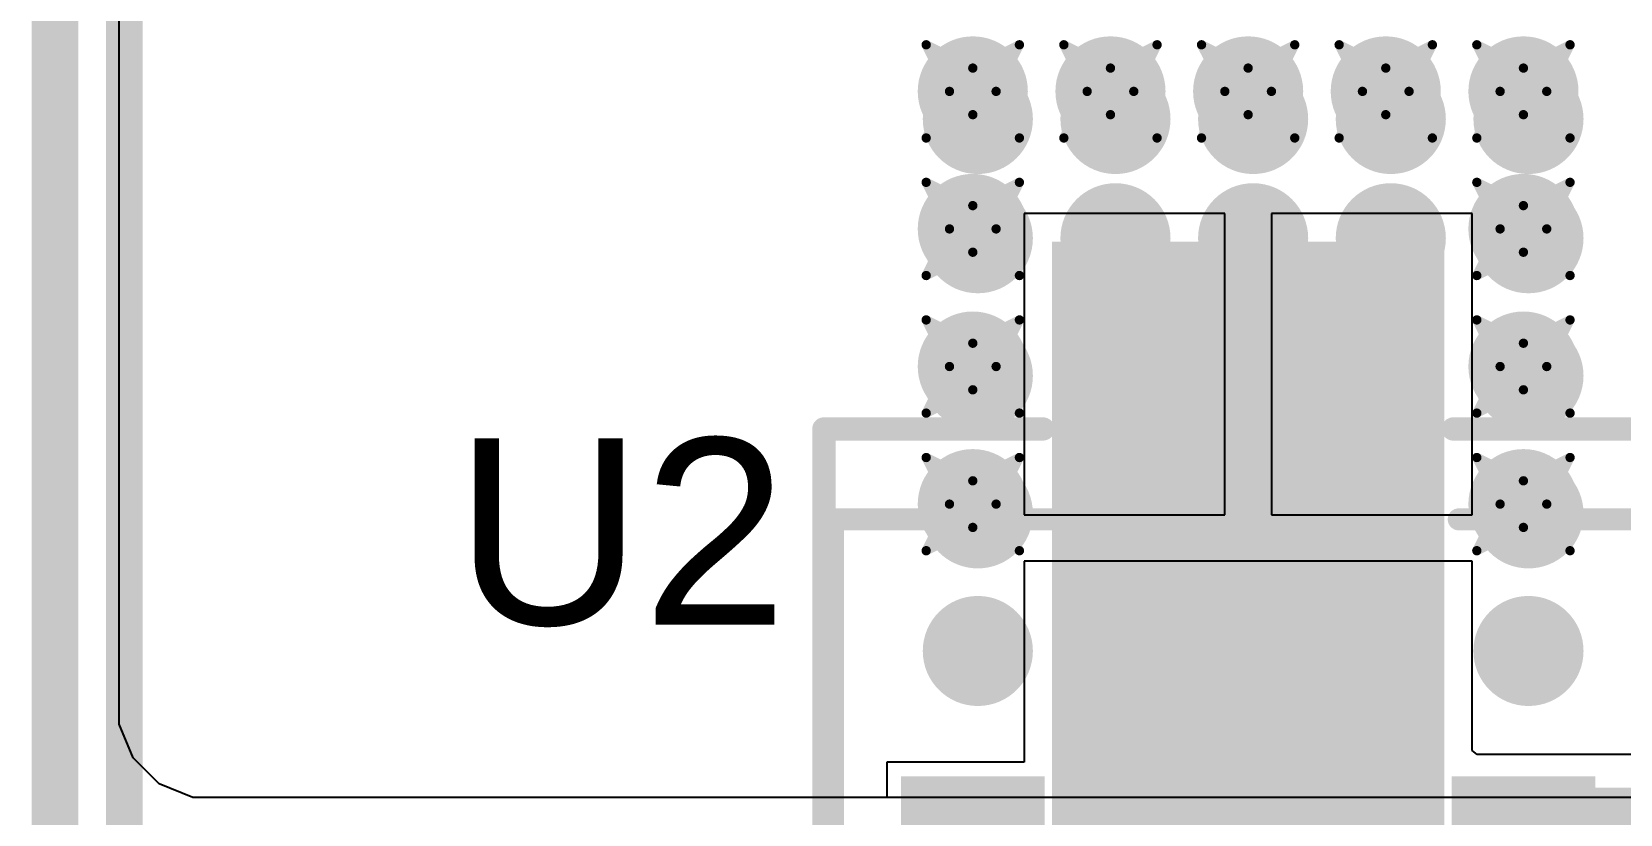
# Model space of a CAD drawing. Header units: inches. Extents: x 0 to 12.4, y -0.6 to 2.2.
# Drawn here: x -0.005 to 0.3357, y 1.4853 to 1.6532 of the extents above; entities that cross this region are included whole.
import ezdxf

# ---------------------------------------------------------------- set-up
doc = ezdxf.new("R2010")
doc.units = ezdxf.units.IN
doc.header["$MEASUREMENT"] = 0
for name, color, linetype in [('Board_Outline', 216, 'Continuous'), ('Bottom Layer', 5, 'Continuous'), ('Dimension', 6, 'Continuous'), ('Drill Drawing', 1, 'Continuous'), ('Mechanical 4', 56, 'Continuous'), ('Top Layer', 1, 'Continuous'), ('Top Overlay', 2, 'Continuous'), ('Top Paste', 8, 'Continuous'), ('Top Solder', 216, 'Continuous'), ('Via Holes', 16, 'Continuous')]:
    doc.layers.add(name, color=color, linetype=linetype)
doc.styles.add('Arial', font='', dxfattribs={"height": 0.2})
doc.styles.get('Arial').set_extended_font_data('Arial')

# ---------------------------------------------------------------- blocks, each defined once
blk = doc.blocks.new('SOT_89_3_16')
at = {"layer": 'Top Layer'}
for points in [[(-0.03805, 0.10423), (0.03805, 0.10423), (0.03805, -0.01506), (-0.03805, -0.01506)], [(-0.07047, -0.01053), (-0.04764, -0.01053), (-0.04764, -0.07864), (-0.07047, -0.07864)], [(-0.01142, -0.01053), (0.01142, -0.01053), (0.01142, -0.07864), (-0.01142, -0.07864)], [(0.04764, -0.01053), (0.07047, -0.01053), (0.07047, -0.07864), (0.04764, -0.07864)]]:
    blk.add_hatch(color=1, dxfattribs=at).paths.add_polyline_path(points)
at = {"layer": 'Top Paste'}
for points in [[(-0.03805, 0.10423), (0.03805, 0.10423), (0.03805, -0.01506), (-0.03805, -0.01506)], [(-0.07047, -0.01053), (-0.04764, -0.01053), (-0.04764, -0.07864), (-0.07047, -0.07864)], [(-0.01142, -0.01053), (0.01142, -0.01053), (0.01142, -0.07864), (-0.01142, -0.07864)], [(0.04764, -0.01053), (0.07047, -0.01053), (0.07047, -0.07864), (0.04764, -0.07864)]]:
    blk.add_hatch(color=8, dxfattribs=at).paths.add_polyline_path(points)
at = {"layer": 'Top Solder'}
for points in [[(-0.04205, 0.10823), (0.04205, 0.10823), (0.04205, -0.01906), (-0.04205, -0.01906)], [(-0.07447, -0.00653), (-0.04364, -0.00653), (-0.04364, -0.08264), (-0.07447, -0.08264)], [(-0.01542, -0.00653), (0.01542, -0.00653), (0.01542, -0.08264), (-0.01542, -0.08264)], [(0.04364, -0.00653), (0.07447, -0.00653), (0.07447, -0.08264), (0.04364, -0.08264)]]:
    blk.add_hatch(color=216, dxfattribs=at).paths.add_polyline_path(points)
at = {"layer": 'Top Overlay'}
for points in [[(-0.091, 0.068, 0.005, 0.005, 0), (-0.044, 0.068, 0.005, 0.005, 0)], [(-0.091, -0.035, 0.005, 0.005, 0), (-0.091, 0.068, 0.005, 0.005, 0)], [(0.044, 0.068, 0.005, 0.005, 0), (0.091, 0.068, 0.005, 0.005, 0)], [(0.091, -0.035, 0.005, 0.005, 0), (0.091, 0.068, 0.005, 0.005, 0)], [(-0.082, -0.04, 0.005, 0.005, 0), (-0.077, -0.045, 0.005, 0.005, 0)], [(-0.082, -0.05, 0.005, 0.005, 0), (-0.082, -0.04, 0.005, 0.005, 0)], [(-0.082, -0.05, 0.005, 0.005, 0), (-0.077, -0.045, 0.005, 0.005, 0)]]:
    blk.add_lwpolyline(points, format="xyseb", dxfattribs=at)
for points in [[(-0.09225, 0.068, 0.0025, 0.0025, 1), (-0.08975, 0.068, 0.0025, 0.0025, 1)], [(-0.09225, 0.068, 0.0025, 0.0025, 1), (-0.08975, 0.068, 0.0025, 0.0025, 1)], [(-0.04525, 0.068, 0.0025, 0.0025, 1), (-0.04275, 0.068, 0.0025, 0.0025, 1)], [(0.04275, 0.068, 0.0025, 0.0025, 1), (0.04525, 0.068, 0.0025, 0.0025, 1)], [(0.08975, 0.068, 0.0025, 0.0025, 1), (0.09225, 0.068, 0.0025, 0.0025, 1)], [(0.08975, 0.068, 0.0025, 0.0025, 1), (0.09225, 0.068, 0.0025, 0.0025, 1)], [(-0.09225, -0.035, 0.0025, 0.0025, 1), (-0.08975, -0.035, 0.0025, 0.0025, 1)], [(0.08975, -0.035, 0.0025, 0.0025, 1), (0.09225, -0.035, 0.0025, 0.0025, 1)], [(-0.08325, -0.04, 0.0025, 0.0025, 1), (-0.08075, -0.04, 0.0025, 0.0025, 1)], [(-0.08325, -0.04, 0.0025, 0.0025, 1), (-0.08075, -0.04, 0.0025, 0.0025, 1)], [(-0.07825, -0.045, 0.0025, 0.0025, 1), (-0.07575, -0.045, 0.0025, 0.0025, 1)], [(-0.07825, -0.045, 0.0025, 0.0025, 1), (-0.07575, -0.045, 0.0025, 0.0025, 1)], [(-0.08325, -0.05, 0.0025, 0.0025, 1), (-0.08075, -0.05, 0.0025, 0.0025, 1)], [(-0.08325, -0.05, 0.0025, 0.0025, 1), (-0.08075, -0.05, 0.0025, 0.0025, 1)]]:
    blk.add_lwpolyline(points, format="xyseb", close=True, dxfattribs=at)

msp = doc.modelspace()

# ---------------------------------------------------------------- hatches: boundary and pattern name
at = {"layer": 'Bottom Layer'}
h = msp.add_hatch(color=5, dxfattribs=at)
edge = h.paths.add_edge_path()
edge.add_arc((0.19685, 1.64045), 0.01181, 0, 360)
h = msp.add_hatch(color=5, dxfattribs=at)
edge = h.paths.add_edge_path()
edge.add_arc((0.22638, 1.64045), 0.01181, 0, 360)
h = msp.add_hatch(color=5, dxfattribs=at)
edge = h.paths.add_edge_path()
edge.add_arc((0.25591, 1.64045), 0.01181, 0, 360)
h = msp.add_hatch(color=5, dxfattribs=at)
edge = h.paths.add_edge_path()
edge.add_arc((0.28543, 1.64045), 0.01181, 0, 360)
h = msp.add_hatch(color=5, dxfattribs=at)
edge = h.paths.add_edge_path()
edge.add_arc((0.31496, 1.64045), 0.01181, 0, 360)
h = msp.add_hatch(color=5, dxfattribs=at)
edge = h.paths.add_edge_path()
edge.add_arc((0.19685, 1.61093), 0.01181, 0, 360)
h = msp.add_hatch(color=5, dxfattribs=at)
edge = h.paths.add_edge_path()
edge.add_arc((0.31496, 1.61093), 0.01181, 0, 360)
h = msp.add_hatch(color=5, dxfattribs=at)
edge = h.paths.add_edge_path()
edge.add_arc((0.19685, 1.5814), 0.01181, 0, 360)
h = msp.add_hatch(color=5, dxfattribs=at)
edge = h.paths.add_edge_path()
edge.add_arc((0.31496, 1.5814), 0.01181, 0, 360)
h = msp.add_hatch(color=5, dxfattribs=at)
edge = h.paths.add_edge_path()
edge.add_arc((0.19685, 1.55187), 0.01181, 0, 360)
h = msp.add_hatch(color=5, dxfattribs=at)
edge = h.paths.add_edge_path()
edge.add_arc((0.31496, 1.55187), 0.01181, 0, 360)
at = {"layer": 'Dimension'}
h = msp.add_hatch(color=6, dxfattribs=at)
edge = h.paths.add_edge_path()
edge.add_arc((0.19793, 1.63452), 0.01181, 0, 360)
h = msp.add_hatch(color=6, dxfattribs=at)
edge = h.paths.add_edge_path()
edge.add_arc((0.22745, 1.63452), 0.01181, 0, 360)
h = msp.add_hatch(color=6, dxfattribs=at)
edge = h.paths.add_edge_path()
edge.add_arc((0.25698, 1.63452), 0.01181, 0, 360)
h = msp.add_hatch(color=6, dxfattribs=at)
edge = h.paths.add_edge_path()
edge.add_arc((0.28651, 1.63452), 0.01181, 0, 360)
h = msp.add_hatch(color=6, dxfattribs=at)
edge = h.paths.add_edge_path()
edge.add_arc((0.31604, 1.63452), 0.01181, 0, 360)
h = msp.add_hatch(color=6, dxfattribs=at)
edge = h.paths.add_edge_path()
edge.add_arc((0.19793, 1.60893), 0.01181, 0, 360)
h = msp.add_hatch(color=6, dxfattribs=at)
edge = h.paths.add_edge_path()
edge.add_arc((0.22745, 1.60893), 0.01181, 0, 360)
h = msp.add_hatch(color=6, dxfattribs=at)
edge = h.paths.add_edge_path()
edge.add_arc((0.25698, 1.60893), 0.01181, 0, 360)
h = msp.add_hatch(color=6, dxfattribs=at)
edge = h.paths.add_edge_path()
edge.add_arc((0.28651, 1.60893), 0.01181, 0, 360)
h = msp.add_hatch(color=6, dxfattribs=at)
edge = h.paths.add_edge_path()
edge.add_arc((0.31604, 1.60893), 0.01181, 0, 360)
h = msp.add_hatch(color=6, dxfattribs=at)
edge = h.paths.add_edge_path()
edge.add_arc((0.19793, 1.57941), 0.01181, 0, 360)
h = msp.add_hatch(color=6, dxfattribs=at)
edge = h.paths.add_edge_path()
edge.add_arc((0.31604, 1.57941), 0.01181, 0, 360)
h = msp.add_hatch(color=6, dxfattribs=at)
edge = h.paths.add_edge_path()
edge.add_arc((0.19793, 1.54988), 0.01181, 0, 360)
h = msp.add_hatch(color=6, dxfattribs=at)
edge = h.paths.add_edge_path()
edge.add_arc((0.31604, 1.54988), 0.01181, 0, 360)
h = msp.add_hatch(color=6, dxfattribs=at)
edge = h.paths.add_edge_path()
edge.add_arc((0.19793, 1.52035), 0.01181, 0, 360)
h = msp.add_hatch(color=6, dxfattribs=at)
edge = h.paths.add_edge_path()
edge.add_arc((0.31604, 1.52035), 0.01181, 0, 360)
at = {"layer": 'Top Layer'}
h = msp.add_hatch(color=1, dxfattribs=at)
edge = h.paths.add_edge_path()
edge.add_arc((0.19685, 1.64045), 0.01181, 0, 360)
h = msp.add_hatch(color=1, dxfattribs=at)
edge = h.paths.add_edge_path()
edge.add_arc((0.22638, 1.64045), 0.01181, 0, 360)
h = msp.add_hatch(color=1, dxfattribs=at)
edge = h.paths.add_edge_path()
edge.add_arc((0.25591, 1.64045), 0.01181, 0, 360)
h = msp.add_hatch(color=1, dxfattribs=at)
edge = h.paths.add_edge_path()
edge.add_arc((0.28543, 1.64045), 0.01181, 0, 360)
h = msp.add_hatch(color=1, dxfattribs=at)
edge = h.paths.add_edge_path()
edge.add_arc((0.31496, 1.64045), 0.01181, 0, 360)
h = msp.add_hatch(color=1, dxfattribs=at)
edge = h.paths.add_edge_path()
edge.add_arc((0.19685, 1.61093), 0.01181, 0, 360)
h = msp.add_hatch(color=1, dxfattribs=at)
edge = h.paths.add_edge_path()
edge.add_arc((0.31496, 1.61093), 0.01181, 0, 360)
h = msp.add_hatch(color=1, dxfattribs=at)
edge = h.paths.add_edge_path()
edge.add_arc((0.19685, 1.5814), 0.01181, 0, 360)
h = msp.add_hatch(color=1, dxfattribs=at)
edge = h.paths.add_edge_path()
edge.add_arc((0.31496, 1.5814), 0.01181, 0, 360)
h = msp.add_hatch(color=1, dxfattribs=at)
edge = h.paths.add_edge_path()
edge.add_arc((0.19685, 1.55187), 0.01181, 0, 360)
h = msp.add_hatch(color=1, dxfattribs=at)
edge = h.paths.add_edge_path()
edge.add_arc((0.31496, 1.55187), 0.01181, 0, 360)
for points in [[(0.305, 1.432), (0.716, 1.432), (0.716, 1.491), (0.305, 1.491)], [(0.305, 1.303), (0.374, 1.303), (0.374, 1.491), (0.305, 1.491)]]:
    msp.add_hatch(color=1, dxfattribs=at).paths.add_polyline_path(points)
at = {"layer": 'Via Holes'}
h = msp.add_hatch(color=7, dxfattribs=at)
edge = h.paths.add_edge_path()
edge.add_arc((0.19685, 1.64045), 0.00591, 0, 360)
h = msp.add_hatch(color=7, dxfattribs=at)
edge = h.paths.add_edge_path()
edge.add_arc((0.22638, 1.64045), 0.00591, 0, 360)
h = msp.add_hatch(color=7, dxfattribs=at)
edge = h.paths.add_edge_path()
edge.add_arc((0.25591, 1.64045), 0.00591, 0, 360)
h = msp.add_hatch(color=7, dxfattribs=at)
edge = h.paths.add_edge_path()
edge.add_arc((0.28543, 1.64045), 0.00591, 0, 360)
h = msp.add_hatch(color=7, dxfattribs=at)
edge = h.paths.add_edge_path()
edge.add_arc((0.31496, 1.64045), 0.00591, 0, 360)
h = msp.add_hatch(color=7, dxfattribs=at)
edge = h.paths.add_edge_path()
edge.add_arc((0.19685, 1.61093), 0.00591, 0, 360)
h = msp.add_hatch(color=7, dxfattribs=at)
edge = h.paths.add_edge_path()
edge.add_arc((0.31496, 1.61093), 0.00591, 0, 360)
h = msp.add_hatch(color=7, dxfattribs=at)
edge = h.paths.add_edge_path()
edge.add_arc((0.19685, 1.5814), 0.00591, 0, 360)
h = msp.add_hatch(color=7, dxfattribs=at)
edge = h.paths.add_edge_path()
edge.add_arc((0.31496, 1.5814), 0.00591, 0, 360)
h = msp.add_hatch(color=7, dxfattribs=at)
edge = h.paths.add_edge_path()
edge.add_arc((0.19685, 1.55187), 0.00591, 0, 360)
h = msp.add_hatch(color=7, dxfattribs=at)
edge = h.paths.add_edge_path()
edge.add_arc((0.31496, 1.55187), 0.00591, 0, 360)

# ---------------------------------------------------------------- linework, layer by layer
at = {"layer": 'Board_Outline'}
msp.add_lwpolyline([(0, 0, 0.01, 0.01, 0), (0, 1.9685, 0.01, 0.01, 0)], format="xyseb", dxfattribs=at)
at = {"layer": 'Bottom Layer'}
for p, q in [((0.01378, 1.50856), (0.01378, 1.95053)), ((0.01378, 1.50465), (0.01378, 1.50856)), ((0.01678, 1.49741), (0.01378, 1.50465)), ((0.02231, 1.49187), (0.01678, 1.49741)), ((0.02955, 1.48888), (0.02231, 1.49187)), ((0.03346, 1.48888), (0.02955, 1.48888)), ((0.41386, 1.48888), (0.03346, 1.48888))]:
    msp.add_line(p, q, dxfattribs=at)
at = {"layer": 'Dimension'}
msp.add_lwpolyline([(0.01486, 1.47723, 0.00787, 0.00787, 0), (0.01486, 1.94929, 0.00787, 0.00787, 0)], format="xyseb", dxfattribs=at)
at = {"layer": 'Drill Drawing'}
for points in [[(0.18685, 1.65045, 0.002, 0.002, 0), (0.19685, 1.64545, 0.002, 0.002, 0)], [(0.18685, 1.65045, 0.002, 0.002, 0), (0.19185, 1.64045, 0.002, 0.002, 0)], [(0.19685, 1.64545, 0.002, 0.002, 0), (0.20685, 1.65045, 0.002, 0.002, 0)], [(0.20185, 1.64045, 0.002, 0.002, 0), (0.20685, 1.65045, 0.002, 0.002, 0)], [(0.21638, 1.65045, 0.002, 0.002, 0), (0.22638, 1.64545, 0.002, 0.002, 0)], [(0.21638, 1.65045, 0.002, 0.002, 0), (0.22138, 1.64045, 0.002, 0.002, 0)], [(0.22638, 1.64545, 0.002, 0.002, 0), (0.23638, 1.65045, 0.002, 0.002, 0)], [(0.23138, 1.64045, 0.002, 0.002, 0), (0.23638, 1.65045, 0.002, 0.002, 0)], [(0.24591, 1.65045, 0.002, 0.002, 0), (0.25591, 1.64545, 0.002, 0.002, 0)], [(0.24591, 1.65045, 0.002, 0.002, 0), (0.25091, 1.64045, 0.002, 0.002, 0)], [(0.25591, 1.64545, 0.002, 0.002, 0), (0.26591, 1.65045, 0.002, 0.002, 0)], [(0.26091, 1.64045, 0.002, 0.002, 0), (0.26591, 1.65045, 0.002, 0.002, 0)], [(0.27543, 1.65045, 0.002, 0.002, 0), (0.28543, 1.64545, 0.002, 0.002, 0)], [(0.27543, 1.65045, 0.002, 0.002, 0), (0.28043, 1.64045, 0.002, 0.002, 0)], [(0.28543, 1.64545, 0.002, 0.002, 0), (0.29543, 1.65045, 0.002, 0.002, 0)], [(0.29043, 1.64045, 0.002, 0.002, 0), (0.29543, 1.65045, 0.002, 0.002, 0)], [(0.30496, 1.65045, 0.002, 0.002, 0), (0.31496, 1.64545, 0.002, 0.002, 0)], [(0.30496, 1.65045, 0.002, 0.002, 0), (0.30996, 1.64045, 0.002, 0.002, 0)], [(0.31496, 1.64545, 0.002, 0.002, 0), (0.32496, 1.65045, 0.002, 0.002, 0)], [(0.31996, 1.64045, 0.002, 0.002, 0), (0.32496, 1.65045, 0.002, 0.002, 0)], [(0.18685, 1.63045, 0.002, 0.002, 0), (0.19185, 1.64045, 0.002, 0.002, 0)], [(0.20185, 1.64045, 0.002, 0.002, 0), (0.20685, 1.63045, 0.002, 0.002, 0)], [(0.21638, 1.63045, 0.002, 0.002, 0), (0.22138, 1.64045, 0.002, 0.002, 0)], [(0.23138, 1.64045, 0.002, 0.002, 0), (0.23638, 1.63045, 0.002, 0.002, 0)], [(0.24591, 1.63045, 0.002, 0.002, 0), (0.25091, 1.64045, 0.002, 0.002, 0)], [(0.26091, 1.64045, 0.002, 0.002, 0), (0.26591, 1.63045, 0.002, 0.002, 0)], [(0.27543, 1.63045, 0.002, 0.002, 0), (0.28043, 1.64045, 0.002, 0.002, 0)], [(0.29043, 1.64045, 0.002, 0.002, 0), (0.29543, 1.63045, 0.002, 0.002, 0)], [(0.30496, 1.63045, 0.002, 0.002, 0), (0.30996, 1.64045, 0.002, 0.002, 0)], [(0.31996, 1.64045, 0.002, 0.002, 0), (0.32496, 1.63045, 0.002, 0.002, 0)], [(0.18685, 1.63045, 0.002, 0.002, 0), (0.19685, 1.63545, 0.002, 0.002, 0)], [(0.19685, 1.63545, 0.002, 0.002, 0), (0.20685, 1.63045, 0.002, 0.002, 0)], [(0.21638, 1.63045, 0.002, 0.002, 0), (0.22638, 1.63545, 0.002, 0.002, 0)], [(0.22638, 1.63545, 0.002, 0.002, 0), (0.23638, 1.63045, 0.002, 0.002, 0)], [(0.24591, 1.63045, 0.002, 0.002, 0), (0.25591, 1.63545, 0.002, 0.002, 0)], [(0.25591, 1.63545, 0.002, 0.002, 0), (0.26591, 1.63045, 0.002, 0.002, 0)], [(0.27543, 1.63045, 0.002, 0.002, 0), (0.28543, 1.63545, 0.002, 0.002, 0)], [(0.28543, 1.63545, 0.002, 0.002, 0), (0.29543, 1.63045, 0.002, 0.002, 0)], [(0.30496, 1.63045, 0.002, 0.002, 0), (0.31496, 1.63545, 0.002, 0.002, 0)], [(0.31496, 1.63545, 0.002, 0.002, 0), (0.32496, 1.63045, 0.002, 0.002, 0)], [(0.18685, 1.62093, 0.002, 0.002, 0), (0.19685, 1.61593, 0.002, 0.002, 0)], [(0.18685, 1.62093, 0.002, 0.002, 0), (0.19185, 1.61093, 0.002, 0.002, 0)], [(0.19685, 1.61593, 0.002, 0.002, 0), (0.20685, 1.62093, 0.002, 0.002, 0)], [(0.20185, 1.61093, 0.002, 0.002, 0), (0.20685, 1.62093, 0.002, 0.002, 0)], [(0.30496, 1.62093, 0.002, 0.002, 0), (0.31496, 1.61593, 0.002, 0.002, 0)], [(0.30496, 1.62093, 0.002, 0.002, 0), (0.30996, 1.61093, 0.002, 0.002, 0)], [(0.31496, 1.61593, 0.002, 0.002, 0), (0.32496, 1.62093, 0.002, 0.002, 0)], [(0.31996, 1.61093, 0.002, 0.002, 0), (0.32496, 1.62093, 0.002, 0.002, 0)], [(0.18685, 1.60093, 0.002, 0.002, 0), (0.19185, 1.61093, 0.002, 0.002, 0)], [(0.20185, 1.61093, 0.002, 0.002, 0), (0.20685, 1.60093, 0.002, 0.002, 0)], [(0.30496, 1.60093, 0.002, 0.002, 0), (0.30996, 1.61093, 0.002, 0.002, 0)], [(0.31996, 1.61093, 0.002, 0.002, 0), (0.32496, 1.60093, 0.002, 0.002, 0)], [(0.18685, 1.60093, 0.002, 0.002, 0), (0.19685, 1.60593, 0.002, 0.002, 0)], [(0.19685, 1.60593, 0.002, 0.002, 0), (0.20685, 1.60093, 0.002, 0.002, 0)], [(0.30496, 1.60093, 0.002, 0.002, 0), (0.31496, 1.60593, 0.002, 0.002, 0)], [(0.31496, 1.60593, 0.002, 0.002, 0), (0.32496, 1.60093, 0.002, 0.002, 0)], [(0.18685, 1.5914, 0.002, 0.002, 0), (0.19685, 1.5864, 0.002, 0.002, 0)], [(0.18685, 1.5914, 0.002, 0.002, 0), (0.19185, 1.5814, 0.002, 0.002, 0)], [(0.19685, 1.5864, 0.002, 0.002, 0), (0.20685, 1.5914, 0.002, 0.002, 0)], [(0.20185, 1.5814, 0.002, 0.002, 0), (0.20685, 1.5914, 0.002, 0.002, 0)], [(0.30496, 1.5914, 0.002, 0.002, 0), (0.31496, 1.5864, 0.002, 0.002, 0)], [(0.30496, 1.5914, 0.002, 0.002, 0), (0.30996, 1.5814, 0.002, 0.002, 0)], [(0.31496, 1.5864, 0.002, 0.002, 0), (0.32496, 1.5914, 0.002, 0.002, 0)], [(0.31996, 1.5814, 0.002, 0.002, 0), (0.32496, 1.5914, 0.002, 0.002, 0)], [(0.18685, 1.5714, 0.002, 0.002, 0), (0.19185, 1.5814, 0.002, 0.002, 0)], [(0.20185, 1.5814, 0.002, 0.002, 0), (0.20685, 1.5714, 0.002, 0.002, 0)], [(0.30496, 1.5714, 0.002, 0.002, 0), (0.30996, 1.5814, 0.002, 0.002, 0)], [(0.31996, 1.5814, 0.002, 0.002, 0), (0.32496, 1.5714, 0.002, 0.002, 0)], [(0.18685, 1.5714, 0.002, 0.002, 0), (0.19685, 1.5764, 0.002, 0.002, 0)], [(0.19685, 1.5764, 0.002, 0.002, 0), (0.20685, 1.5714, 0.002, 0.002, 0)], [(0.30496, 1.5714, 0.002, 0.002, 0), (0.31496, 1.5764, 0.002, 0.002, 0)], [(0.31496, 1.5764, 0.002, 0.002, 0), (0.32496, 1.5714, 0.002, 0.002, 0)], [(0.18685, 1.56187, 0.002, 0.002, 0), (0.19685, 1.55687, 0.002, 0.002, 0)], [(0.18685, 1.56187, 0.002, 0.002, 0), (0.19185, 1.55187, 0.002, 0.002, 0)], [(0.19685, 1.55687, 0.002, 0.002, 0), (0.20685, 1.56187, 0.002, 0.002, 0)], [(0.20185, 1.55187, 0.002, 0.002, 0), (0.20685, 1.56187, 0.002, 0.002, 0)], [(0.30496, 1.56187, 0.002, 0.002, 0), (0.31496, 1.55687, 0.002, 0.002, 0)], [(0.30496, 1.56187, 0.002, 0.002, 0), (0.30996, 1.55187, 0.002, 0.002, 0)], [(0.31496, 1.55687, 0.002, 0.002, 0), (0.32496, 1.56187, 0.002, 0.002, 0)], [(0.31996, 1.55187, 0.002, 0.002, 0), (0.32496, 1.56187, 0.002, 0.002, 0)], [(0.18685, 1.54187, 0.002, 0.002, 0), (0.19185, 1.55187, 0.002, 0.002, 0)], [(0.20185, 1.55187, 0.002, 0.002, 0), (0.20685, 1.54187, 0.002, 0.002, 0)], [(0.30496, 1.54187, 0.002, 0.002, 0), (0.30996, 1.55187, 0.002, 0.002, 0)], [(0.31996, 1.55187, 0.002, 0.002, 0), (0.32496, 1.54187, 0.002, 0.002, 0)], [(0.18685, 1.54187, 0.002, 0.002, 0), (0.19685, 1.54687, 0.002, 0.002, 0)], [(0.19685, 1.54687, 0.002, 0.002, 0), (0.20685, 1.54187, 0.002, 0.002, 0)], [(0.30496, 1.54187, 0.002, 0.002, 0), (0.31496, 1.54687, 0.002, 0.002, 0)], [(0.31496, 1.54687, 0.002, 0.002, 0), (0.32496, 1.54187, 0.002, 0.002, 0)]]:
    msp.add_lwpolyline(points, format="xyseb", dxfattribs=at)
for points in [[(0.18635, 1.65045, 0.001, 0.001, 1), (0.18735, 1.65045, 0.001, 0.001, 1)], [(0.18635, 1.65045, 0.001, 0.001, 1), (0.18735, 1.65045, 0.001, 0.001, 1)], [(0.20635, 1.65045, 0.001, 0.001, 1), (0.20735, 1.65045, 0.001, 0.001, 1)], [(0.20635, 1.65045, 0.001, 0.001, 1), (0.20735, 1.65045, 0.001, 0.001, 1)], [(0.21588, 1.65045, 0.001, 0.001, 1), (0.21688, 1.65045, 0.001, 0.001, 1)], [(0.21588, 1.65045, 0.001, 0.001, 1), (0.21688, 1.65045, 0.001, 0.001, 1)], [(0.23588, 1.65045, 0.001, 0.001, 1), (0.23688, 1.65045, 0.001, 0.001, 1)], [(0.23588, 1.65045, 0.001, 0.001, 1), (0.23688, 1.65045, 0.001, 0.001, 1)], [(0.24541, 1.65045, 0.001, 0.001, 1), (0.24641, 1.65045, 0.001, 0.001, 1)], [(0.24541, 1.65045, 0.001, 0.001, 1), (0.24641, 1.65045, 0.001, 0.001, 1)], [(0.26541, 1.65045, 0.001, 0.001, 1), (0.26641, 1.65045, 0.001, 0.001, 1)], [(0.26541, 1.65045, 0.001, 0.001, 1), (0.26641, 1.65045, 0.001, 0.001, 1)], [(0.27493, 1.65045, 0.001, 0.001, 1), (0.27593, 1.65045, 0.001, 0.001, 1)], [(0.27493, 1.65045, 0.001, 0.001, 1), (0.27593, 1.65045, 0.001, 0.001, 1)], [(0.29493, 1.65045, 0.001, 0.001, 1), (0.29593, 1.65045, 0.001, 0.001, 1)], [(0.29493, 1.65045, 0.001, 0.001, 1), (0.29593, 1.65045, 0.001, 0.001, 1)], [(0.30446, 1.65045, 0.001, 0.001, 1), (0.30546, 1.65045, 0.001, 0.001, 1)], [(0.30446, 1.65045, 0.001, 0.001, 1), (0.30546, 1.65045, 0.001, 0.001, 1)], [(0.32446, 1.65045, 0.001, 0.001, 1), (0.32546, 1.65045, 0.001, 0.001, 1)], [(0.32446, 1.65045, 0.001, 0.001, 1), (0.32546, 1.65045, 0.001, 0.001, 1)], [(0.19635, 1.64545, 0.001, 0.001, 1), (0.19735, 1.64545, 0.001, 0.001, 1)], [(0.19635, 1.64545, 0.001, 0.001, 1), (0.19735, 1.64545, 0.001, 0.001, 1)], [(0.22588, 1.64545, 0.001, 0.001, 1), (0.22688, 1.64545, 0.001, 0.001, 1)], [(0.22588, 1.64545, 0.001, 0.001, 1), (0.22688, 1.64545, 0.001, 0.001, 1)], [(0.25541, 1.64545, 0.001, 0.001, 1), (0.25641, 1.64545, 0.001, 0.001, 1)], [(0.25541, 1.64545, 0.001, 0.001, 1), (0.25641, 1.64545, 0.001, 0.001, 1)], [(0.28493, 1.64545, 0.001, 0.001, 1), (0.28593, 1.64545, 0.001, 0.001, 1)], [(0.28493, 1.64545, 0.001, 0.001, 1), (0.28593, 1.64545, 0.001, 0.001, 1)], [(0.31446, 1.64545, 0.001, 0.001, 1), (0.31546, 1.64545, 0.001, 0.001, 1)], [(0.31446, 1.64545, 0.001, 0.001, 1), (0.31546, 1.64545, 0.001, 0.001, 1)], [(0.19135, 1.64045, 0.001, 0.001, 1), (0.19235, 1.64045, 0.001, 0.001, 1)], [(0.19135, 1.64045, 0.001, 0.001, 1), (0.19235, 1.64045, 0.001, 0.001, 1)], [(0.20135, 1.64045, 0.001, 0.001, 1), (0.20235, 1.64045, 0.001, 0.001, 1)], [(0.20135, 1.64045, 0.001, 0.001, 1), (0.20235, 1.64045, 0.001, 0.001, 1)], [(0.22088, 1.64045, 0.001, 0.001, 1), (0.22188, 1.64045, 0.001, 0.001, 1)], [(0.22088, 1.64045, 0.001, 0.001, 1), (0.22188, 1.64045, 0.001, 0.001, 1)], [(0.23088, 1.64045, 0.001, 0.001, 1), (0.23188, 1.64045, 0.001, 0.001, 1)], [(0.23088, 1.64045, 0.001, 0.001, 1), (0.23188, 1.64045, 0.001, 0.001, 1)], [(0.25041, 1.64045, 0.001, 0.001, 1), (0.25141, 1.64045, 0.001, 0.001, 1)], [(0.25041, 1.64045, 0.001, 0.001, 1), (0.25141, 1.64045, 0.001, 0.001, 1)], [(0.26041, 1.64045, 0.001, 0.001, 1), (0.26141, 1.64045, 0.001, 0.001, 1)], [(0.26041, 1.64045, 0.001, 0.001, 1), (0.26141, 1.64045, 0.001, 0.001, 1)], [(0.27993, 1.64045, 0.001, 0.001, 1), (0.28093, 1.64045, 0.001, 0.001, 1)], [(0.27993, 1.64045, 0.001, 0.001, 1), (0.28093, 1.64045, 0.001, 0.001, 1)], [(0.28993, 1.64045, 0.001, 0.001, 1), (0.29093, 1.64045, 0.001, 0.001, 1)], [(0.28993, 1.64045, 0.001, 0.001, 1), (0.29093, 1.64045, 0.001, 0.001, 1)], [(0.30946, 1.64045, 0.001, 0.001, 1), (0.31046, 1.64045, 0.001, 0.001, 1)], [(0.30946, 1.64045, 0.001, 0.001, 1), (0.31046, 1.64045, 0.001, 0.001, 1)], [(0.31946, 1.64045, 0.001, 0.001, 1), (0.32046, 1.64045, 0.001, 0.001, 1)], [(0.31946, 1.64045, 0.001, 0.001, 1), (0.32046, 1.64045, 0.001, 0.001, 1)], [(0.19635, 1.63545, 0.001, 0.001, 1), (0.19735, 1.63545, 0.001, 0.001, 1)], [(0.19635, 1.63545, 0.001, 0.001, 1), (0.19735, 1.63545, 0.001, 0.001, 1)], [(0.22588, 1.63545, 0.001, 0.001, 1), (0.22688, 1.63545, 0.001, 0.001, 1)], [(0.22588, 1.63545, 0.001, 0.001, 1), (0.22688, 1.63545, 0.001, 0.001, 1)], [(0.25541, 1.63545, 0.001, 0.001, 1), (0.25641, 1.63545, 0.001, 0.001, 1)], [(0.25541, 1.63545, 0.001, 0.001, 1), (0.25641, 1.63545, 0.001, 0.001, 1)], [(0.28493, 1.63545, 0.001, 0.001, 1), (0.28593, 1.63545, 0.001, 0.001, 1)], [(0.28493, 1.63545, 0.001, 0.001, 1), (0.28593, 1.63545, 0.001, 0.001, 1)], [(0.31446, 1.63545, 0.001, 0.001, 1), (0.31546, 1.63545, 0.001, 0.001, 1)], [(0.31446, 1.63545, 0.001, 0.001, 1), (0.31546, 1.63545, 0.001, 0.001, 1)], [(0.18635, 1.63045, 0.001, 0.001, 1), (0.18735, 1.63045, 0.001, 0.001, 1)], [(0.18635, 1.63045, 0.001, 0.001, 1), (0.18735, 1.63045, 0.001, 0.001, 1)], [(0.20635, 1.63045, 0.001, 0.001, 1), (0.20735, 1.63045, 0.001, 0.001, 1)], [(0.20635, 1.63045, 0.001, 0.001, 1), (0.20735, 1.63045, 0.001, 0.001, 1)], [(0.21588, 1.63045, 0.001, 0.001, 1), (0.21688, 1.63045, 0.001, 0.001, 1)], [(0.21588, 1.63045, 0.001, 0.001, 1), (0.21688, 1.63045, 0.001, 0.001, 1)], [(0.23588, 1.63045, 0.001, 0.001, 1), (0.23688, 1.63045, 0.001, 0.001, 1)], [(0.23588, 1.63045, 0.001, 0.001, 1), (0.23688, 1.63045, 0.001, 0.001, 1)], [(0.24541, 1.63045, 0.001, 0.001, 1), (0.24641, 1.63045, 0.001, 0.001, 1)], [(0.24541, 1.63045, 0.001, 0.001, 1), (0.24641, 1.63045, 0.001, 0.001, 1)], [(0.26541, 1.63045, 0.001, 0.001, 1), (0.26641, 1.63045, 0.001, 0.001, 1)], [(0.26541, 1.63045, 0.001, 0.001, 1), (0.26641, 1.63045, 0.001, 0.001, 1)], [(0.27493, 1.63045, 0.001, 0.001, 1), (0.27593, 1.63045, 0.001, 0.001, 1)], [(0.27493, 1.63045, 0.001, 0.001, 1), (0.27593, 1.63045, 0.001, 0.001, 1)], [(0.29493, 1.63045, 0.001, 0.001, 1), (0.29593, 1.63045, 0.001, 0.001, 1)], [(0.29493, 1.63045, 0.001, 0.001, 1), (0.29593, 1.63045, 0.001, 0.001, 1)], [(0.30446, 1.63045, 0.001, 0.001, 1), (0.30546, 1.63045, 0.001, 0.001, 1)], [(0.30446, 1.63045, 0.001, 0.001, 1), (0.30546, 1.63045, 0.001, 0.001, 1)], [(0.32446, 1.63045, 0.001, 0.001, 1), (0.32546, 1.63045, 0.001, 0.001, 1)], [(0.32446, 1.63045, 0.001, 0.001, 1), (0.32546, 1.63045, 0.001, 0.001, 1)], [(0.18635, 1.62093, 0.001, 0.001, 1), (0.18735, 1.62093, 0.001, 0.001, 1)], [(0.18635, 1.62093, 0.001, 0.001, 1), (0.18735, 1.62093, 0.001, 0.001, 1)], [(0.20635, 1.62093, 0.001, 0.001, 1), (0.20735, 1.62093, 0.001, 0.001, 1)], [(0.20635, 1.62093, 0.001, 0.001, 1), (0.20735, 1.62093, 0.001, 0.001, 1)], [(0.30446, 1.62093, 0.001, 0.001, 1), (0.30546, 1.62093, 0.001, 0.001, 1)], [(0.30446, 1.62093, 0.001, 0.001, 1), (0.30546, 1.62093, 0.001, 0.001, 1)], [(0.32446, 1.62093, 0.001, 0.001, 1), (0.32546, 1.62093, 0.001, 0.001, 1)], [(0.32446, 1.62093, 0.001, 0.001, 1), (0.32546, 1.62093, 0.001, 0.001, 1)], [(0.19635, 1.61593, 0.001, 0.001, 1), (0.19735, 1.61593, 0.001, 0.001, 1)], [(0.19635, 1.61593, 0.001, 0.001, 1), (0.19735, 1.61593, 0.001, 0.001, 1)], [(0.31446, 1.61593, 0.001, 0.001, 1), (0.31546, 1.61593, 0.001, 0.001, 1)], [(0.31446, 1.61593, 0.001, 0.001, 1), (0.31546, 1.61593, 0.001, 0.001, 1)], [(0.19135, 1.61093, 0.001, 0.001, 1), (0.19235, 1.61093, 0.001, 0.001, 1)], [(0.19135, 1.61093, 0.001, 0.001, 1), (0.19235, 1.61093, 0.001, 0.001, 1)], [(0.20135, 1.61093, 0.001, 0.001, 1), (0.20235, 1.61093, 0.001, 0.001, 1)], [(0.20135, 1.61093, 0.001, 0.001, 1), (0.20235, 1.61093, 0.001, 0.001, 1)], [(0.30946, 1.61093, 0.001, 0.001, 1), (0.31046, 1.61093, 0.001, 0.001, 1)], [(0.30946, 1.61093, 0.001, 0.001, 1), (0.31046, 1.61093, 0.001, 0.001, 1)], [(0.31946, 1.61093, 0.001, 0.001, 1), (0.32046, 1.61093, 0.001, 0.001, 1)], [(0.31946, 1.61093, 0.001, 0.001, 1), (0.32046, 1.61093, 0.001, 0.001, 1)], [(0.19635, 1.60593, 0.001, 0.001, 1), (0.19735, 1.60593, 0.001, 0.001, 1)], [(0.19635, 1.60593, 0.001, 0.001, 1), (0.19735, 1.60593, 0.001, 0.001, 1)], [(0.31446, 1.60593, 0.001, 0.001, 1), (0.31546, 1.60593, 0.001, 0.001, 1)], [(0.31446, 1.60593, 0.001, 0.001, 1), (0.31546, 1.60593, 0.001, 0.001, 1)], [(0.18635, 1.60093, 0.001, 0.001, 1), (0.18735, 1.60093, 0.001, 0.001, 1)], [(0.18635, 1.60093, 0.001, 0.001, 1), (0.18735, 1.60093, 0.001, 0.001, 1)], [(0.20635, 1.60093, 0.001, 0.001, 1), (0.20735, 1.60093, 0.001, 0.001, 1)], [(0.20635, 1.60093, 0.001, 0.001, 1), (0.20735, 1.60093, 0.001, 0.001, 1)], [(0.30446, 1.60093, 0.001, 0.001, 1), (0.30546, 1.60093, 0.001, 0.001, 1)], [(0.30446, 1.60093, 0.001, 0.001, 1), (0.30546, 1.60093, 0.001, 0.001, 1)], [(0.32446, 1.60093, 0.001, 0.001, 1), (0.32546, 1.60093, 0.001, 0.001, 1)], [(0.32446, 1.60093, 0.001, 0.001, 1), (0.32546, 1.60093, 0.001, 0.001, 1)], [(0.18635, 1.5914, 0.001, 0.001, 1), (0.18735, 1.5914, 0.001, 0.001, 1)], [(0.18635, 1.5914, 0.001, 0.001, 1), (0.18735, 1.5914, 0.001, 0.001, 1)], [(0.20635, 1.5914, 0.001, 0.001, 1), (0.20735, 1.5914, 0.001, 0.001, 1)], [(0.20635, 1.5914, 0.001, 0.001, 1), (0.20735, 1.5914, 0.001, 0.001, 1)], [(0.30446, 1.5914, 0.001, 0.001, 1), (0.30546, 1.5914, 0.001, 0.001, 1)], [(0.30446, 1.5914, 0.001, 0.001, 1), (0.30546, 1.5914, 0.001, 0.001, 1)], [(0.32446, 1.5914, 0.001, 0.001, 1), (0.32546, 1.5914, 0.001, 0.001, 1)], [(0.32446, 1.5914, 0.001, 0.001, 1), (0.32546, 1.5914, 0.001, 0.001, 1)], [(0.19635, 1.5864, 0.001, 0.001, 1), (0.19735, 1.5864, 0.001, 0.001, 1)], [(0.19635, 1.5864, 0.001, 0.001, 1), (0.19735, 1.5864, 0.001, 0.001, 1)], [(0.31446, 1.5864, 0.001, 0.001, 1), (0.31546, 1.5864, 0.001, 0.001, 1)], [(0.31446, 1.5864, 0.001, 0.001, 1), (0.31546, 1.5864, 0.001, 0.001, 1)], [(0.19135, 1.5814, 0.001, 0.001, 1), (0.19235, 1.5814, 0.001, 0.001, 1)], [(0.19135, 1.5814, 0.001, 0.001, 1), (0.19235, 1.5814, 0.001, 0.001, 1)], [(0.20135, 1.5814, 0.001, 0.001, 1), (0.20235, 1.5814, 0.001, 0.001, 1)], [(0.20135, 1.5814, 0.001, 0.001, 1), (0.20235, 1.5814, 0.001, 0.001, 1)], [(0.30946, 1.5814, 0.001, 0.001, 1), (0.31046, 1.5814, 0.001, 0.001, 1)], [(0.30946, 1.5814, 0.001, 0.001, 1), (0.31046, 1.5814, 0.001, 0.001, 1)], [(0.31946, 1.5814, 0.001, 0.001, 1), (0.32046, 1.5814, 0.001, 0.001, 1)], [(0.31946, 1.5814, 0.001, 0.001, 1), (0.32046, 1.5814, 0.001, 0.001, 1)], [(0.19635, 1.5764, 0.001, 0.001, 1), (0.19735, 1.5764, 0.001, 0.001, 1)], [(0.19635, 1.5764, 0.001, 0.001, 1), (0.19735, 1.5764, 0.001, 0.001, 1)], [(0.31446, 1.5764, 0.001, 0.001, 1), (0.31546, 1.5764, 0.001, 0.001, 1)], [(0.31446, 1.5764, 0.001, 0.001, 1), (0.31546, 1.5764, 0.001, 0.001, 1)], [(0.18635, 1.5714, 0.001, 0.001, 1), (0.18735, 1.5714, 0.001, 0.001, 1)], [(0.18635, 1.5714, 0.001, 0.001, 1), (0.18735, 1.5714, 0.001, 0.001, 1)], [(0.20635, 1.5714, 0.001, 0.001, 1), (0.20735, 1.5714, 0.001, 0.001, 1)], [(0.20635, 1.5714, 0.001, 0.001, 1), (0.20735, 1.5714, 0.001, 0.001, 1)], [(0.30446, 1.5714, 0.001, 0.001, 1), (0.30546, 1.5714, 0.001, 0.001, 1)], [(0.30446, 1.5714, 0.001, 0.001, 1), (0.30546, 1.5714, 0.001, 0.001, 1)], [(0.32446, 1.5714, 0.001, 0.001, 1), (0.32546, 1.5714, 0.001, 0.001, 1)], [(0.32446, 1.5714, 0.001, 0.001, 1), (0.32546, 1.5714, 0.001, 0.001, 1)], [(0.18635, 1.56187, 0.001, 0.001, 1), (0.18735, 1.56187, 0.001, 0.001, 1)], [(0.18635, 1.56187, 0.001, 0.001, 1), (0.18735, 1.56187, 0.001, 0.001, 1)], [(0.20635, 1.56187, 0.001, 0.001, 1), (0.20735, 1.56187, 0.001, 0.001, 1)], [(0.20635, 1.56187, 0.001, 0.001, 1), (0.20735, 1.56187, 0.001, 0.001, 1)], [(0.30446, 1.56187, 0.001, 0.001, 1), (0.30546, 1.56187, 0.001, 0.001, 1)], [(0.30446, 1.56187, 0.001, 0.001, 1), (0.30546, 1.56187, 0.001, 0.001, 1)], [(0.32446, 1.56187, 0.001, 0.001, 1), (0.32546, 1.56187, 0.001, 0.001, 1)], [(0.32446, 1.56187, 0.001, 0.001, 1), (0.32546, 1.56187, 0.001, 0.001, 1)], [(0.19635, 1.55687, 0.001, 0.001, 1), (0.19735, 1.55687, 0.001, 0.001, 1)], [(0.19635, 1.55687, 0.001, 0.001, 1), (0.19735, 1.55687, 0.001, 0.001, 1)], [(0.31446, 1.55687, 0.001, 0.001, 1), (0.31546, 1.55687, 0.001, 0.001, 1)], [(0.31446, 1.55687, 0.001, 0.001, 1), (0.31546, 1.55687, 0.001, 0.001, 1)], [(0.19135, 1.55187, 0.001, 0.001, 1), (0.19235, 1.55187, 0.001, 0.001, 1)], [(0.19135, 1.55187, 0.001, 0.001, 1), (0.19235, 1.55187, 0.001, 0.001, 1)], [(0.20135, 1.55187, 0.001, 0.001, 1), (0.20235, 1.55187, 0.001, 0.001, 1)], [(0.20135, 1.55187, 0.001, 0.001, 1), (0.20235, 1.55187, 0.001, 0.001, 1)], [(0.30946, 1.55187, 0.001, 0.001, 1), (0.31046, 1.55187, 0.001, 0.001, 1)], [(0.30946, 1.55187, 0.001, 0.001, 1), (0.31046, 1.55187, 0.001, 0.001, 1)], [(0.31946, 1.55187, 0.001, 0.001, 1), (0.32046, 1.55187, 0.001, 0.001, 1)], [(0.31946, 1.55187, 0.001, 0.001, 1), (0.32046, 1.55187, 0.001, 0.001, 1)], [(0.19635, 1.54687, 0.001, 0.001, 1), (0.19735, 1.54687, 0.001, 0.001, 1)], [(0.19635, 1.54687, 0.001, 0.001, 1), (0.19735, 1.54687, 0.001, 0.001, 1)], [(0.31446, 1.54687, 0.001, 0.001, 1), (0.31546, 1.54687, 0.001, 0.001, 1)], [(0.31446, 1.54687, 0.001, 0.001, 1), (0.31546, 1.54687, 0.001, 0.001, 1)], [(0.18635, 1.54187, 0.001, 0.001, 1), (0.18735, 1.54187, 0.001, 0.001, 1)], [(0.18635, 1.54187, 0.001, 0.001, 1), (0.18735, 1.54187, 0.001, 0.001, 1)], [(0.20635, 1.54187, 0.001, 0.001, 1), (0.20735, 1.54187, 0.001, 0.001, 1)], [(0.20635, 1.54187, 0.001, 0.001, 1), (0.20735, 1.54187, 0.001, 0.001, 1)], [(0.30446, 1.54187, 0.001, 0.001, 1), (0.30546, 1.54187, 0.001, 0.001, 1)], [(0.30446, 1.54187, 0.001, 0.001, 1), (0.30546, 1.54187, 0.001, 0.001, 1)], [(0.32446, 1.54187, 0.001, 0.001, 1), (0.32546, 1.54187, 0.001, 0.001, 1)], [(0.32446, 1.54187, 0.001, 0.001, 1), (0.32546, 1.54187, 0.001, 0.001, 1)]]:
    msp.add_lwpolyline(points, format="xyseb", close=True, dxfattribs=at)
at = {"layer": 'Mechanical 4'}
for points in [[(0.16683, 1.5486, 0.00472, 0.00472, 0), (0.2184, 1.5486, 0.00472, 0.00472, 0)], [(0.16683, 1.44151, 0.00472, 0.00472, 0), (0.16683, 1.5486, 0.00472, 0.00472, 0)], [(0.30108, 1.5486, 0.00472, 0.00472, 0), (0.35265, 1.5486, 0.00472, 0.00472, 0)]]:
    msp.add_lwpolyline(points, format="xyseb", dxfattribs=at)
for points in [[(0.16565, 1.5486, 0.00236, 0.00236, 1), (0.16801, 1.5486, 0.00236, 0.00236, 1)], [(0.16565, 1.5486, 0.00236, 0.00236, 1), (0.16801, 1.5486, 0.00236, 0.00236, 1)], [(0.21722, 1.5486, 0.00236, 0.00236, 1), (0.21958, 1.5486, 0.00236, 0.00236, 1)], [(0.2999, 1.5486, 0.00236, 0.00236, 1), (0.30226, 1.5486, 0.00236, 0.00236, 1)]]:
    msp.add_lwpolyline(points, format="xyseb", close=True, dxfattribs=at)
at = {"layer": 'Top Layer'}
for p, q in [((0.01378, 1.50856), (0.01378, 1.95286)), ((0.25091, 1.61423), (0.20785, 1.61423)), ((0.20785, 1.61423), (0.20785, 1.54959)), ((0.25091, 1.54959), (0.25091, 1.61423)), ((0.30396, 1.61423), (0.26091, 1.61423)), ((0.26091, 1.61423), (0.26091, 1.54959)), ((0.30396, 1.54959), (0.30396, 1.61423)), ((0.20785, 1.54959), (0.25091, 1.54959)), ((0.26091, 1.54959), (0.30396, 1.54959)), ((0.30396, 1.53959), (0.20785, 1.53959)), ((0.20785, 1.53959), (0.20785, 1.49647)), ((0.30396, 1.49899), (0.30396, 1.53959)), ((0.01378, 1.50465), (0.01378, 1.50856)), ((0.01678, 1.49741), (0.01378, 1.50465)), ((0.02231, 1.49187), (0.01678, 1.49741)), ((0.20785, 1.49647), (0.17843, 1.49647)), ((0.17843, 1.49647), (0.17843, 1.48888)), ((0.305, 1.49814), (0.30396, 1.49899)), ((0.52294, 1.49814), (0.305, 1.49814)), ((0.02955, 1.48888), (0.02231, 1.49187)), ((0.03346, 1.48888), (0.02955, 1.48888)), ((0.17843, 1.48888), (0.03346, 1.48888))]:
    msp.add_line(p, q, dxfattribs=at)
msp.add_lwpolyline([(0.25591, 1.45541, 0.03937, 0.03937, 0), (0.25591, 1.54459, 0.03937, 0.03937, 0)], format="xyseb", dxfattribs=at)
msp.add_lwpolyline([(0.24606, 1.54459, 0.01969, 0.01969, 1), (0.26575, 1.54459, 0.01969, 0.01969, 1)], format="xyseb", close=True, dxfattribs=at)

# ---------------------------------------------------------------- block references
msp.add_blockref('SOT_89_3_16', (0.25591, 1.5))

# ---------------------------------------------------------------- texts
at = {"layer": 'Top Overlay', "style": 'Arial'}
msp.add_text('U2', height=0.04, dxfattribs=at).set_placement((0.08568, 1.52601))

doc.saveas('drawing.dxf')
